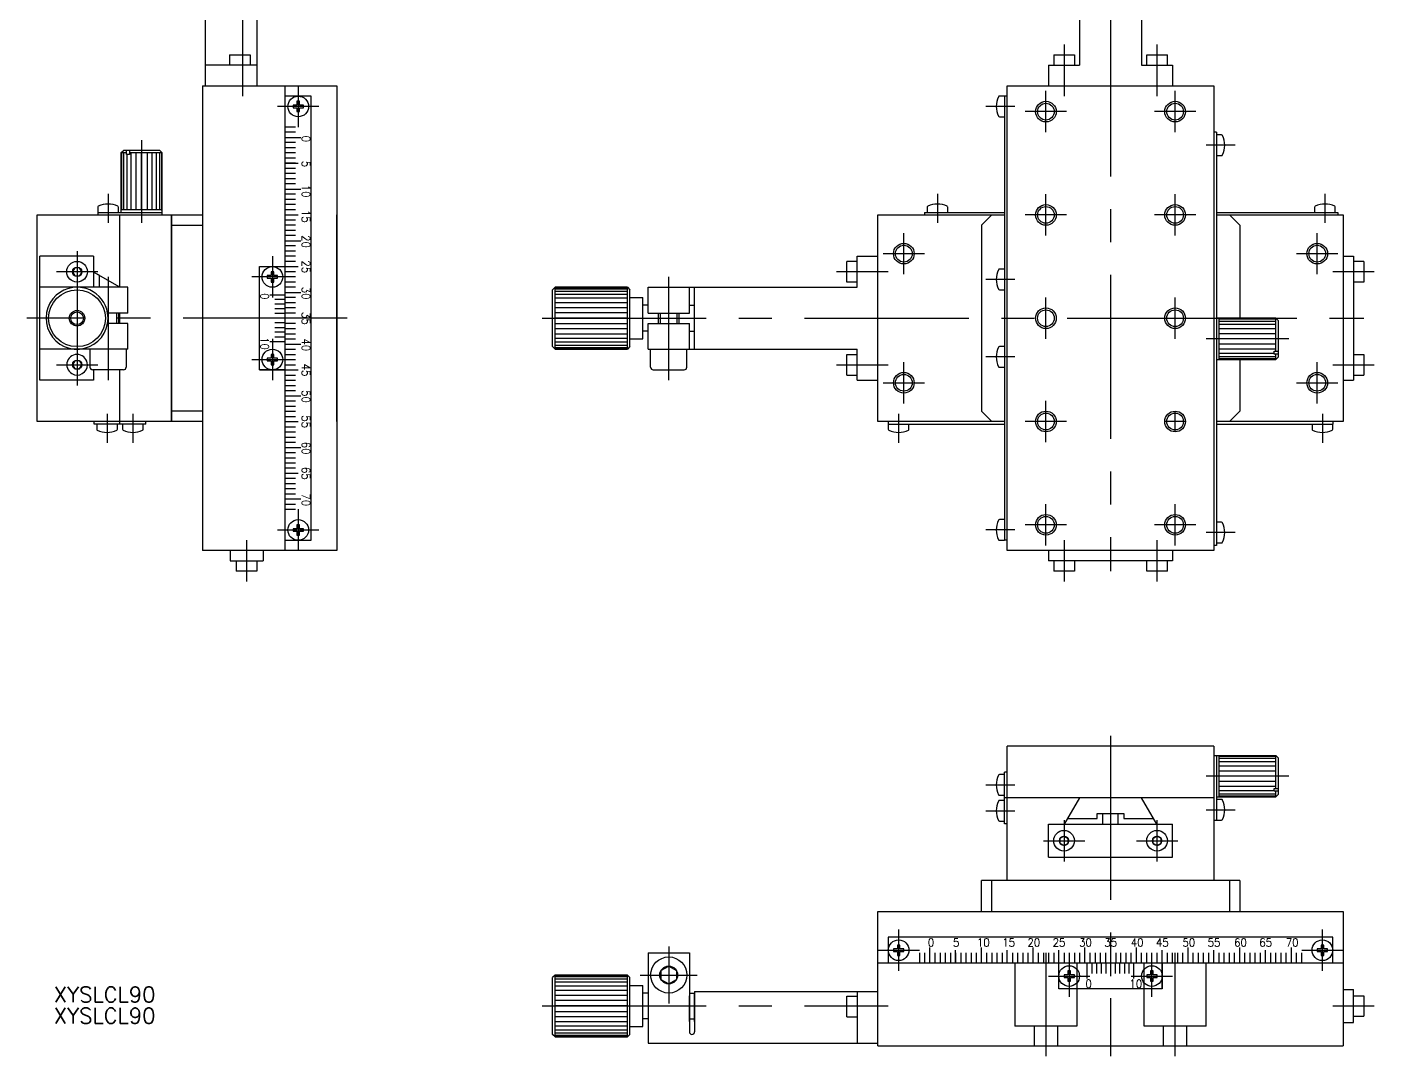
# Model space of a CAD drawing. Extents: x -210 to 403, y -143 to 197.
# Drawn here: x -209.7 to 51, y -142.9 to 56.4 of the extents above; entities that cross this region are included whole.
import ezdxf

# ---------------------------------------------------------------- set-up
doc = ezdxf.new("R2010")
doc.units = 0
doc.linetypes.add('CENTER', pattern=[50.8, 31.75, -6.35, 6.35, -6.35])
doc.linetypes.add('DASHED', pattern=[19.05, 12.7, -6.35])
doc.layers.get('0').update_dxf_attribs({"linetype": 'CONTINUOUS'})
doc.layers.add('CENTER', color=1, linetype='CENTER')
doc.styles.add('CONVERTER_2', font='txt.shx', dxfattribs={"width": 0.9})
doc.styles.get("Standard").update_dxf_attribs({"font": 'txt.shx', "height": 3, "bigfont": 'bigfont.shx'})

msp = doc.modelspace()

# ---------------------------------------------------------------- linework, layer by layer
at = {"color": 7, "linetype": 'CONTINUOUS'}
for p, q in [((-175.2, 89.5), (-175.2, 49)), ((6, 81.5), (6, 49)), ((-165.2, 80.5), (-165.2, 49)), ((-6, 80.5), (-6, 49)), ((-170.5, 51), (-170.5, 49)), ((-170.5, 51), (-166.5, 51)), ((-166.5, 51), (-166.5, 49)), ((-11, 51), (-11, 49)), ((-11, 51), (-7, 51)), ((-7, 51), (-7, 49)), ((7, 49), (7, 51)), ((7, 51), (11, 51)), ((11, 49), (11, 51)), ((-165.2, 49), (-175.2, 49)), ((-175.2, 49), (-175.2, 45)), ((-165.2, 49), (-165.2, 45)), ((-12, 49), (-12, 45)), ((-12, 49), (-6, 49)), ((6, 49), (7, 49)), ((7, 49), (12, 49)), ((11, 49), (12, 49)), ((12, 49), (12, 45)), ((-175.7, 45), (-175.7, 20)), ((-175.7, 45), (-149.7, 45)), ((-175.7, 45), (-175.2, 45)), ((-175.2, 45), (-173.5, 45)), ((-173.5, 45), (-165.3, 45)), ((-171.6, 45), (-165.4, 45)), ((-159.7, 43), (-159.7, 45)), ((-149.7, 45), (-149.7, 0)), ((-20, -45), (-20, 45)), ((-20, 45), (20, 45)), ((-20, 45), (-6, 45)), ((-6, 45), (6, 45)), ((6, 45), (20, 45)), ((20, 45), (20, -44)), ((-159.7, -45), (-159.7, 43)), ((-154.7, 43), (-159.7, 43)), ((-156.95, 42), (-157.45, 42)), ((-157.45, 42), (-157.45, 41.25)), ((-156.95, 41.25), (-156.95, 42)), ((-154.7, 0), (-154.7, 43)), ((-20.5, 43), (-21.49, 43)), ((-20.5, 43), (-21.49, 43)), ((-20.5, 43), (-20.5, -43)), ((-20, 43), (-20.5, 43)), ((-157.45, 41.25), (-158.2, 41.25)), ((-158.2, 41.25), (-158.2, 40.75)), ((-158.2, 40.75), (-157.45, 40.75)), ((-157.45, 40.75), (-157.45, 40)), ((-157.45, 40), (-156.95, 40)), ((-156.2, 41.25), (-156.95, 41.25)), ((-156.95, 40), (-156.95, 40.75)), ((-156.95, 40.75), (-156.2, 40.75)), ((-156.2, 40.75), (-156.2, 41.25)), ((-157.7, 37), (-159.7, 37)), ((-21.49, 39), (-20.5, 39)), ((-157.7, 36), (-159.7, 36)), ((-157.7, 36), (-159.7, 36)), ((-159.7, 35), (-156.7, 35)), ((-157.7, 34), (-159.7, 34)), ((20.5, 36), (20, 36)), ((20.5, 36), (20.5, 20.5)), ((21.49, 35.5), (20.5, 35.5)), ((-191.5, 32), (-191, 32.5)), ((-191.5, 32), (-191.5, 20.5)), ((-190.43, 32), (-191.5, 32)), ((-191.36, 21), (-191.36, 32)), ((-184, 32.5), (-191, 32.5)), ((-190.96, 21), (-190.96, 32)), ((-190.43, 31.7), (-190.43, 32.5)), ((-189.86, 31.7), (-190.43, 31.7)), ((-190.33, 21), (-190.33, 31.7)), ((-189.86, 32.5), (-189.86, 31.7)), ((-183.5, 32), (-189.86, 32)), ((-189.5, 21), (-189.5, 32)), ((-188.53, 21), (-188.53, 32)), ((-187.5, 21), (-187.5, 32)), ((-186.46, 32), (-186.46, 21)), ((-185.5, 32), (-185.5, 21)), ((-184.67, 32), (-184.67, 21)), ((-184.04, 32), (-184.04, 21)), ((-184, 32.5), (-183.5, 32)), ((-183.64, 32), (-183.64, 21)), ((-183.5, 20), (-183.5, 32)), ((-157.7, 33), (-159.7, 33)), ((-157.7, 33), (-159.7, 33)), ((-157.7, 33), (-159.7, 33)), ((-157.7, 32), (-159.7, 32)), ((-157.7, 32), (-159.7, 32)), ((20.5, 31.5), (21.49, 31.5)), ((-157.7, 31), (-159.7, 31)), ((-157.7, 31), (-159.7, 31)), ((-159.7, 30), (-157.2, 30)), ((-157.7, 30), (-159.7, 30)), ((-157.7, 30), (-159.7, 30)), ((-159.7, 25), (-159.7, 30)), ((-157.7, 29), (-159.7, 29)), ((-157.7, 28), (-159.7, 28)), ((-157.7, 27), (-159.7, 27)), ((-157.7, 26), (-159.7, 26)), ((-159.7, 25), (-156.7, 25)), ((-157.7, 24), (-159.7, 24)), ((-157.7, 24), (-159.7, 24)), ((-196, 21.49), (-196, 20.5)), ((-192, 20.5), (-192, 21.49)), ((-183.5, 21), (-191.5, 21)), ((-183.75, 21), (-183.5, 21)), ((-157.7, 23), (-159.7, 23)), ((-157.7, 23), (-159.7, 23)), ((-157.7, 22), (-159.7, 22)), ((-157.7, 22), (-159.7, 22)), ((-157.7, 21), (-159.7, 21)), ((-157.7, 21), (-159.7, 21)), ((-35.5, 21.49), (-35.5, 20.5)), ((-31.5, 20.5), (-31.5, 21.49)), ((39.5, 21.49), (39.5, 20.5)), ((43.5, 20.5), (43.5, 21.49)), ((-207.7, 20), (-181.7, 20)), ((-207.7, -20), (-207.7, 20)), ((-196, 20.5), (-183.5, 20.5)), ((-196, 20.5), (-196, 20)), ((-191.7, 6), (-191.7, 20)), ((-181.7, 20), (-181.7, -20)), ((-181.7, 0), (-181.7, 20)), ((-181.7, 20), (-175.7, 20)), ((-175.7, 20), (-175.7, -20)), ((-159.7, 20), (-157.2, 20)), ((-157.7, 19), (-159.7, 19)), ((-149.7, -20), (-149.7, 20)), ((-45, -20), (-45, 20)), ((-45, 20), (-20.5, 20)), ((-45, 6), (-45, 20)), ((-36, 20.5), (-20.5, 20.5)), ((-36, 20.5), (-36, 20)), ((-25, 18), (-23, 20)), ((20.5, 20.5), (44, 20.5)), ((20.5, 20.5), (20.5, 20)), ((20.5, 20), (44, 20)), ((20.5, 20), (20.5, 0)), ((25, 18), (23, 20)), ((44, 20.5), (44, 20)), ((44, 20.5), (44, 20)), ((44, 20), (45, 20)), ((45, 20), (45, -20)), ((-181.7, 18), (-175.7, 18)), ((-157.7, 18), (-159.7, 18)), ((-157.7, 17), (-159.7, 17)), ((-157.7, 16), (-159.7, 16)), ((-25, 18), (-25, -18)), ((25, 18), (25, 0)), ((-159.7, 15), (-156.7, 15)), ((-157.7, 14), (-159.7, 14)), ((-207.2, -12), (-207.2, 12)), ((-196.8, 12), (-207.2, 12)), ((-196.8, 12), (-196.8, 8.94)), ((-157.7, 13), (-159.7, 13)), ((-157.7, 12), (-159.7, 12)), ((-157.7, 11), (-159.7, 11)), ((-49, 11), (-51, 11)), ((-51, 7), (-51, 11)), ((-49, 12), (-45, 12)), ((-49, 7), (-49, 12)), ((-49, 11), (-49, 12)), ((45, 12), (47, 12)), ((47, 12), (47, -12)), ((47, 12), (47, 11)), ((49, 11), (47, 11)), ((49, 11), (49, 7)), ((-200.45, 9.78), (-200.9, 9)), ((-200.9, 9), (-200.45, 8.22)), ((-199.55, 9.78), (-200.45, 9.78)), ((-200.45, 8.22), (-199.55, 8.22)), ((-199.1, 9), (-199.55, 9.78)), ((-199.1, 9), (-199.55, 8.22)), ((-196.8, 8.94), (-196.8, 6)), ((-191.7, 6), (-196.8, 8.94)), ((-195.7, 8.31), (-196, 8.48)), ((-195.7, 8.31), (-195.7, 6)), ((-164.7, 10), (-157.2, 10)), ((-164.7, 0), (-164.7, 10)), ((-164.7, 10), (-159.7, 10)), ((-162.45, 8.25), (-163.2, 8.25)), ((-163.2, 8.25), (-163.2, 7.75)), ((-161.95, 9), (-162.45, 9)), ((-162.45, 9), (-162.45, 8.25)), ((-161.95, 8.25), (-161.95, 9)), ((-161.2, 8.25), (-161.95, 8.25)), ((-161.2, 7.75), (-161.2, 8.25)), ((-157.7, 9), (-159.7, 9)), ((-157.7, 8), (-159.7, 8)), ((-20.5, 9.5), (-21.49, 9.5)), ((-196, 6), (-207.2, 6)), ((-195.7, 6), (-196, 6)), ((-190.2, 6), (-195.7, 6)), ((-190.2, 1), (-190.2, 6)), ((-163.2, 7.75), (-162.45, 7.75)), ((-162.45, 7.75), (-162.45, 7)), ((-162.45, 7), (-161.95, 7)), ((-161.95, 7), (-161.95, 7.75)), ((-161.95, 7.75), (-161.2, 7.75)), ((-157.7, 7), (-159.7, 7)), ((-157.7, 6), (-159.7, 6)), ((-107.5, 6), (-108, 5.5)), ((-108, 2), (-108, 5.5)), ((-107.5, 6), (-93.5, 6)), ((-93.5, 6), (-107.5, 6)), ((-107.5, 0), (-107.5, 6)), ((-93.5, 5.91), (-107.5, 5.91)), ((-93.5, 5.64), (-107.5, 5.64)), ((-93.5, 0), (-93.5, 6)), ((-93.5, 6), (-93, 5.5)), ((-93, -5.5), (-93, 5.5)), ((-89.5, 2.5), (-89.5, 6)), ((-89.5, 6), (-81.5, 6)), ((-81.5, 6), (-49, 6)), ((-81.5, 2.5), (-81.5, 6)), ((-80.5, 2.5), (-80.5, 6)), ((-49, 7), (-51, 7)), ((-49, 6), (-49, 7)), ((-45, -6), (-45, 6)), ((-21.49, 5.5), (-20.5, 5.5)), ((49, 7), (47, 7)), ((-162.7, 4.5), (-159.7, 4.5)), ((-159.7, 3.6), (-161.7, 3.6)), ((-159.7, 2.7), (-161.7, 2.7)), ((-159.7, 5), (-156.7, 5)), ((-157.7, 4), (-159.7, 4)), ((-157.7, 3), (-159.7, 3)), ((-93.5, 5.2), (-107.5, 5.2)), ((-93.5, 4.6), (-107.5, 4.6)), ((-93.5, 3.86), (-107.5, 3.86)), ((-93.5, 3), (-107.5, 3)), ((-93, 4), (-90.5, 4)), ((-93, 4), (-90.5, 4)), ((-93, -4), (-93, 4)), ((-90.5, 2.5), (-90.5, 4)), ((-90.5, -4), (-90.5, 4)), ((-190.2, 1), (-194.08, 1)), ((-192.38, 1), (-193.28, 1)), ((-192, 1), (-192.38, 1)), ((-192, 1), (-192, -1)), ((-191.7, -1), (-191.7, 1)), ((-181.7, -20), (-181.7, 0)), ((-164.7, -10), (-164.7, 0)), ((-157.2, 0), (-162.2, 0)), ((-159.7, 1.8), (-161.7, 1.8)), ((-159.7, 0.9), (-161.7, 0.9)), ((-157.7, 2), (-159.7, 2)), ((-157.7, 1), (-159.7, 1)), ((-154.7, -43), (-154.7, 0)), ((-149.7, 0), (-149.7, -45)), ((-108, -2), (-108, 2)), ((-93.5, 2.02), (-107.5, 2.02)), ((-93.5, 1.04), (-107.5, 1.04)), ((-93.5, 0), (-107.5, 0)), ((-107.5, -1.04), (-107.5, 0)), ((-93.5, -1.04), (-93.5, 0)), ((-90.5, -2.5), (-90.5, 2.5)), ((-89.5, 2.5), (-90.5, 2.5)), ((-89.5, 1), (-89.5, 2.5)), ((-89.5, 1), (-87.5, 1)), ((-87.5, -1), (-87.5, 1)), ((-87.5, 1), (-87.12, 1)), ((-87.12, 1), (-83.88, 1)), ((-83.88, 1), (-83.5, 1)), ((-83.5, -1), (-83.5, 1)), ((-83.5, 1), (-81.5, 1)), ((-81.5, 2.5), (-80.5, 2.5)), ((-81.5, 1), (-81.5, 2.5)), ((-80.5, -2.5), (-80.5, 2.5)), ((20.5, 0), (20.5, -20)), ((21, 0), (20.5, 0)), ((21, -8), (21, 0)), ((32, 0), (21, 0)), ((21, 0), (21, -0.25)), ((32, -6.36), (32, 0)), ((32, 0), (32.5, -0.5)), ((-190.2, -1), (-194.08, -1)), ((-192.38, -1), (-193.28, -1)), ((-192, -1), (-192.38, -1)), ((-190.2, -6), (-190.2, -1)), ((-159.7, -0.9), (-161.7, -0.9)), ((-161.7, -1.8), (-159.7, -1.8)), ((-157.7, -1), (-159.7, -1)), ((-159.7, -2), (-157.7, -2)), ((-108, -2.2), (-108, -2)), ((-108, -5.5), (-108, -2.2)), ((-107.5, -1.04), (-93.5, -1.04)), ((-107.5, -2.02), (-107.5, -1.04)), ((-107.5, -2.02), (-93.5, -2.02)), ((-107.5, -3), (-107.5, -2.02)), ((-93.5, -2.02), (-93.5, -1.04)), ((-93.5, -3), (-93.5, -2.02)), ((-90.5, -4), (-90.5, -2.5)), ((-89.5, -2.5), (-90.5, -2.5)), ((-89.5, -2.5), (-89.5, -1)), ((-89.5, -1), (-87.5, -1)), ((-89.5, -6), (-89.5, -2.5)), ((-87.5, -1), (-87.12, -1)), ((-87.12, -1), (-83.88, -1)), ((-83.88, -1), (-83.5, -1)), ((-83.5, -1), (-81.5, -1)), ((-81.5, -2.43), (-81.5, -1)), ((-81.5, -2.5), (-81.5, -2.43)), ((-81.5, -2.5), (-80.5, -2.5)), ((-81.5, -6), (-81.5, -2.5)), ((-80.5, -6), (-80.5, -2.5)), ((21, -0.14), (32, -0.14)), ((21, -0.54), (32, -0.54)), ((21, -1.17), (32, -1.17)), ((21, -2), (32, -2)), ((32.5, -7.5), (32.5, -0.5)), ((-162.7, -4.5), (-159.7, -4.5)), ((-159.7, -2.7), (-161.7, -2.7)), ((-161.7, -3.6), (-159.7, -3.6)), ((-159.7, -3), (-157.7, -3)), ((-159.7, -4), (-157.7, -4)), ((-159.7, -5), (-156.7, -5)), ((-107.5, -3), (-93.5, -3)), ((-107.5, -3.86), (-107.5, -3)), ((-107.5, -3.86), (-93.5, -3.86)), ((-107.5, -4.6), (-107.5, -3.86)), ((-107.5, -4.6), (-93.5, -4.6)), ((-107.5, -5.2), (-107.5, -4.6)), ((-107.5, -5.2), (-93.5, -5.2)), ((-107.5, -5.64), (-107.5, -5.2)), ((-93.5, -3.86), (-93.5, -3)), ((-93.5, -4.6), (-93.5, -3.86)), ((-93.5, -5.2), (-93.5, -4.6)), ((-93.5, -5.64), (-93.5, -5.2)), ((-93, -4), (-90.5, -4)), ((21, -2.96), (32, -2.96)), ((32, -4), (21, -4)), ((32, -5.04), (21, -5.04)), ((-197.5, -6), (-207.2, -6)), ((-197.5, -6), (-197.5, -9.5)), ((-196, -6), (-197.5, -6)), ((-190.5, -6), (-196, -6)), ((-190.5, -6), (-190.5, -9.5)), ((-190.2, -6), (-190.5, -6)), ((-162.45, -7.75), (-163.2, -7.75)), ((-163.2, -7.75), (-163.2, -8.25)), ((-162.45, -7), (-162.45, -7.75)), ((-161.95, -7), (-162.45, -7)), ((-161.95, -7.75), (-161.95, -7)), ((-161.2, -7.75), (-161.95, -7.75)), ((-161.2, -8.25), (-161.2, -7.75)), ((-159.7, -6), (-157.7, -6)), ((-159.7, -7), (-157.7, -7)), ((-107.5, -6), (-108, -5.5)), ((-107.5, -5.64), (-93.5, -5.64)), ((-107.5, -5.91), (-107.5, -5.64)), ((-107.5, -5.91), (-93.5, -5.91)), ((-107.5, -6), (-107.5, -5.91)), ((-107.5, -6), (-93.5, -6)), ((-93, -5.5), (-93.5, -6)), ((-93.5, -5.91), (-93.5, -5.64)), ((-93.5, -6), (-93.5, -5.91)), ((-89.5, -6), (-89, -6)), ((-89, -9.5), (-89, -6)), ((-89, -6), (-82, -6)), ((-82, -9.5), (-82, -6)), ((-82, -6), (-81.5, -6)), ((-81.5, -6), (-80.5, -6)), ((-80.5, -6), (-49, -6)), ((-51, -11), (-51, -7)), ((-51, -7), (-49, -7)), ((-49, -12), (-49, -6)), ((-45, -20), (-45, -6)), ((-20.5, -5.5), (-21.49, -5.5)), ((32, -6), (21, -6)), ((31.7, -6.83), (21, -6.83)), ((32, -7.46), (21, -7.46)), ((31.7, -6.93), (31.7, -6.36)), ((31.7, -6.36), (32.5, -6.36)), ((32.5, -6.93), (31.7, -6.93)), ((32, -8), (32, -6.93)), ((32.5, -7.5), (32, -8)), ((47, -7), (49, -7)), ((49, -7), (49, -11)), ((-200.45, -8.22), (-200.9, -9)), ((-200.9, -9), (-200.45, -9.78)), ((-199.55, -8.22), (-200.45, -8.22)), ((-200.45, -9.78), (-199.55, -9.78)), ((-199.55, -8.22), (-199.1, -9)), ((-199.55, -9.78), (-199.1, -9)), ((-196, -10), (-197, -10)), ((-196.8, -10), (-196.8, -12)), ((-191.7, -10), (-196, -10)), ((-191.7, -20.5), (-191.7, -10)), ((-191, -10), (-191.7, -10)), ((-164.7, -10), (-157.2, -10)), ((-159.7, -10), (-164.7, -10)), ((-164.7, -10), (-159.7, -10)), ((-163.2, -8.25), (-162.45, -8.25)), ((-162.45, -8.25), (-162.45, -9)), ((-162.45, -9), (-161.95, -9)), ((-161.95, -9), (-161.95, -8.25)), ((-161.95, -8.25), (-161.2, -8.25)), ((-159.7, -8), (-157.7, -8)), ((-159.7, -9), (-157.7, -9)), ((-88.5, -10), (-82.5, -10)), ((-21.49, -9.5), (-20.5, -9.5)), ((20.5, -8), (32, -8)), ((32, -7.86), (21, -7.86)), ((25, -8.02), (25, -18)), ((-196.8, -12), (-207.2, -12)), ((-159.7, -11), (-157.7, -11)), ((-159.7, -12), (-157.7, -12)), ((-159.7, -13), (-157.7, -13)), ((-51, -11), (-49, -11)), ((-49, -12), (-45, -12)), ((45, -12), (47, -12)), ((47, -11), (49, -11)), ((-159.7, -14), (-157.7, -14)), ((-159.7, -15), (-156.7, -15)), ((-175.7, -18), (-181.7, -18)), ((-159.7, -16), (-157.7, -16)), ((-159.7, -17), (-157.7, -17)), ((-159.7, -18), (-157.7, -18)), ((-25, -18), (-23, -20)), ((23, -20), (25, -18)), ((-181.7, -20), (-207.7, -20)), ((-196.4, -20), (-196.7, -20)), ((-196.7, -20.5), (-196.7, -20)), ((-186.7, -20.5), (-196.7, -20.5)), ((-196.2, -20.5), (-196.2, -21.49)), ((-192.2, -21.49), (-192.2, -20.5)), ((-191.2, -20.5), (-191.2, -21.49)), ((-187.2, -21.49), (-187.2, -20.5)), ((-186.7, -20.5), (-186.7, -20)), ((-175.7, -20), (-181.7, -20)), ((-175.7, -20), (-175.7, -45)), ((-159.7, -19), (-157.7, -19)), ((-159.7, -20), (-157.2, -20)), ((-20.5, -20), (-45, -20)), ((-43, -20), (-43, -20.5)), ((-43, -20.5), (-20.5, -20.5)), ((-43, -20.5), (-43, -21.49)), ((-43, -20.5), (-43, -21.49)), ((-39, -21.49), (-39, -20.5)), ((45, -20), (20.5, -20)), ((20.5, -20), (20.5, -20.5)), ((20.5, -20.5), (43, -20.5)), ((20.5, -20.5), (20.5, -44)), ((39, -20.5), (39, -21.49)), ((43, -20), (43, -20.5)), ((43, -21.49), (43, -20.5)), ((-159.7, -21), (-157.7, -21)), ((-159.7, -22), (-157.7, -22)), ((-159.7, -23), (-157.7, -23)), ((-159.7, -24), (-157.7, -24)), ((-159.7, -25), (-156.7, -25)), ((-159.7, -26), (-157.7, -26)), ((-159.7, -27), (-157.7, -27)), ((-159.7, -28), (-157.7, -28)), ((-159.7, -29), (-157.7, -29)), ((-159.7, -30), (-157.2, -30)), ((-159.7, -31), (-157.7, -31)), ((-159.7, -32), (-157.7, -32)), ((-159.7, -33), (-157.7, -33)), ((-159.7, -34), (-157.7, -34)), ((-159.7, -35), (-156.7, -35)), ((-159.7, -36), (-157.7, -36)), ((-159.7, -37), (-157.7, -37)), ((-20.5, -39), (-21.49, -39)), ((-158.2, -40.75), (-158.2, -41.25)), ((-157.45, -40.75), (-158.2, -40.75)), ((-158.2, -41.25), (-157.45, -41.25)), ((-156.95, -40), (-157.45, -40)), ((-157.45, -40), (-157.45, -40.75)), ((-157.45, -41.25), (-157.45, -42)), ((-156.95, -40.75), (-156.95, -40)), ((-156.2, -40.75), (-156.95, -40.75)), ((-156.95, -41.25), (-156.2, -41.25)), ((-156.95, -42), (-156.95, -41.25)), ((-156.2, -41.25), (-156.2, -40.75)), ((21.49, -39.5), (20.5, -39.5)), ((-159.7, -43), (-154.7, -43)), ((-157.45, -42), (-156.95, -42)), ((-21.49, -43), (-20.5, -43)), ((-20, -43), (-20.5, -43)), ((20, -44), (20, -45)), ((20.5, -44), (20, -44)), ((20.5, -44), (20, -44)), ((20.5, -43.5), (21.49, -43.5)), ((-157.2, -45), (-175.7, -45)), ((-170.4, -45), (-170.4, -47)), ((-164, -45), (-164, -47)), ((-156.7, -45), (-157.2, -45)), ((-149.7, -45), (-156.7, -45)), ((20, -45), (-20, -45)), ((-12, -45), (-12, -47)), ((12, -45), (12, -47)), ((-170.4, -47), (-164, -47)), ((-169.2, -47), (-169.2, -49)), ((-165.2, -49), (-169.2, -49)), ((-165.2, -47), (-165.2, -49)), ((12, -47), (-12, -47)), ((-11, -47), (-11, -49)), ((-7, -49), (-11, -49)), ((-7, -47), (-7, -49)), ((7, -49), (7, -47)), ((11, -49), (7, -49)), ((11, -49), (11, -47)), ((12, -47), (11, -47)), ((-20, -108.87), (-20, -82.87)), ((20, -82.87), (-20, -82.87)), ((20, -82.87), (20, -108.87)), ((20, -84.67), (32, -84.67)), ((20.5, -84.67), (20.5, -97.17)), ((21, -92.67), (21, -84.67)), ((21, -84.67), (21, -84.92)), ((21, -84.8), (32, -84.8)), ((21, -85.2), (32, -85.2)), ((21, -85.84), (32, -85.84)), ((32, -91.03), (32, -84.67)), ((32, -84.67), (32.5, -85.17)), ((32.5, -92.17), (32.5, -85.17)), ((-20.5, -88.37), (-21.49, -88.37)), ((-20.5, -97.87), (-20.5, -87.87)), ((-20, -87.87), (-20.5, -87.87)), ((21, -86.67), (32, -86.67)), ((21, -87.63), (32, -87.63)), ((32, -88.67), (21, -88.67)), ((32, -89.7), (21, -89.7)), ((32, -90.67), (21, -90.67)), ((31.7, -91.03), (32.5, -91.03)), ((31.7, -91.59), (31.7, -91.03)), ((-21.49, -92.37), (-20.5, -92.37)), ((-20.5, -93.37), (-21.49, -93.37)), ((20, -92.87), (-20.5, -92.87)), ((-6, -92.87), (-8.94, -97.97)), ((8.94, -97.97), (6, -92.87)), ((20.5, -92.67), (32, -92.67)), ((21.49, -93.17), (20.5, -93.17)), ((31.7, -91.49), (21, -91.49)), ((32, -92.13), (21, -92.13)), ((32, -92.53), (21, -92.53)), ((32.5, -91.59), (31.7, -91.59)), ((32, -92.67), (32, -91.59)), ((32.5, -92.17), (32, -92.67)), ((-2.6, -96.87), (-2.6, -95.87)), ((-2.6, -95.87), (2.6, -95.87)), ((-1.5, -97.97), (-1.5, -95.87)), ((1.5, -97.97), (1.5, -95.87)), ((2.6, -95.87), (2.6, -96.87)), ((-21.49, -97.37), (-20.5, -97.37)), ((-20, -97.87), (-20.5, -97.87)), ((-20, -97.87), (-20, -97.57)), ((-12, -97.97), (-8.94, -97.97)), ((-12, -104.37), (-12, -97.97)), ((-8.94, -97.97), (-1.5, -97.97)), ((-8.31, -96.87), (-2.6, -96.87)), ((-1.5, -97.97), (1.5, -97.97)), ((1.5, -97.97), (8.94, -97.97)), ((2.6, -96.87), (8.31, -96.87)), ((8.94, -97.97), (12, -97.97)), ((12, -104.37), (12, -97.97)), ((20, -97.17), (20.5, -97.17)), ((20.5, -97.17), (21.49, -97.17)), ((-9, -100.27), (-9.78, -100.72)), ((-9.78, -100.72), (-9.78, -101.62)), ((-9.78, -101.62), (-9, -102.07)), ((-9, -100.27), (-8.22, -100.72)), ((-9, -102.07), (-8.22, -101.62)), ((-8.22, -101.62), (-8.22, -100.72)), ((8.22, -100.72), (9, -100.27)), ((8.22, -100.72), (8.22, -101.62)), ((8.22, -101.62), (9, -102.07)), ((9.78, -100.72), (9, -100.27)), ((9, -102.07), (9.78, -101.62)), ((9.78, -101.62), (9.78, -100.72)), ((-12, -104.37), (12, -104.37)), ((25, -108.87), (-25, -108.87)), ((-25, -114.87), (-25, -108.87)), ((-23, -114.87), (-23, -108.87)), ((23, -108.87), (23, -114.87)), ((25, -108.87), (25, -114.87)), ((-45, -114.87), (0, -114.87)), ((-45, -140.87), (-45, -114.87)), ((0, -114.87), (25, -114.87)), ((25, -114.87), (45, -114.87)), ((45, -114.87), (45, -121.87)), ((43, -119.87), (-43, -119.87)), ((-43, -119.87), (-43, -124.87)), ((43, -124.87), (43, -119.87)), ((-42, -122.12), (-42, -122.62)), ((-41.25, -122.12), (-42, -122.12)), ((-41.25, -121.37), (-41.25, -122.12)), ((-40.75, -121.37), (-41.25, -121.37)), ((-40.75, -122.12), (-40.75, -121.37)), ((-40, -122.12), (-40.75, -122.12)), ((-40, -122.62), (-40, -122.12)), ((-35, -124.87), (-35, -121.87)), ((-30, -124.87), (-30, -122.37)), ((-25, -124.87), (-25, -121.87)), ((-20, -124.87), (-20, -122.37)), ((-15, -124.87), (-15, -121.87)), ((-10, -129.87), (-10, -122.37)), ((-5, -124.87), (-5, -121.87)), ((0, -122.37), (0, -127.37)), ((5, -124.87), (5, -121.87)), ((10, -129.87), (10, -122.37)), ((15, -124.87), (15, -121.87)), ((20, -124.87), (20, -122.37)), ((25, -122.37), (25, -121.87)), ((25, -124.87), (25, -122.37)), ((30, -124.87), (30, -122.37)), ((35, -124.87), (35, -121.87)), ((40.75, -122.12), (40, -122.12)), ((40, -122.12), (40, -122.62)), ((41.25, -121.37), (40.75, -121.37)), ((40.75, -121.37), (40.75, -122.12)), ((41.25, -122.12), (41.25, -121.37)), ((42, -122.12), (41.25, -122.12)), ((42, -122.62), (42, -122.12)), ((45, -121.87), (45, -122.37)), ((45, -122.37), (45, -140.87)), ((-89.5, -122.87), (-89.5, -127.17)), ((-89.5, -122.87), (-85.5, -122.87)), ((-85.5, -122.87), (-81.5, -122.87)), ((-81.5, -122.87), (-81.5, -127.17)), ((-43, -124.87), (-45, -124.87)), ((45, -124.87), (-43, -124.87)), ((-42, -122.62), (-41.25, -122.62)), ((-41.25, -122.62), (-41.25, -123.37)), ((-41.25, -123.37), (-40.75, -123.37)), ((-40.75, -122.62), (-40, -122.62)), ((-40.75, -123.37), (-40.75, -122.62)), ((-37, -122.87), (-37, -124.87)), ((-36, -122.87), (-36, -124.87)), ((-36, -122.87), (-36, -124.87)), ((-34, -122.87), (-34, -124.87)), ((-33, -122.87), (-33, -124.87)), ((-33, -122.87), (-33, -124.87)), ((-33, -122.87), (-33, -124.87)), ((-32, -122.87), (-32, -124.87)), ((-32, -122.87), (-32, -124.87)), ((-31, -122.87), (-31, -124.87)), ((-31, -122.87), (-31, -124.87)), ((-30, -122.87), (-30, -124.87)), ((-30, -122.87), (-30, -124.87)), ((-25, -124.87), (-30, -124.87)), ((-29, -122.87), (-29, -124.87)), ((-28, -122.87), (-28, -124.87)), ((-27, -122.87), (-27, -124.87)), ((-26, -122.87), (-26, -124.87)), ((-24, -122.87), (-24, -124.87)), ((-24, -122.87), (-24, -124.87)), ((-23, -122.87), (-23, -124.87)), ((-23, -122.87), (-23, -124.87)), ((-22, -122.87), (-22, -124.87)), ((-22, -122.87), (-22, -124.87)), ((-21, -122.87), (-21, -124.87)), ((-21, -122.87), (-21, -124.87)), ((-19, -122.87), (-19, -124.87)), ((-18, -122.87), (-18, -124.87)), ((-17, -122.87), (-17, -124.87)), ((-16, -122.87), (-16, -124.87)), ((-14, -122.87), (-14, -124.87)), ((-13, -122.87), (-13, -124.87)), ((-12, -122.87), (-12, -124.87)), ((-11, -122.87), (-11, -124.87)), ((-10, -129.87), (-10, -124.87)), ((-9, -122.87), (-9, -124.87)), ((-8, -122.87), (-8, -124.87)), ((-7, -122.87), (-7, -124.87)), ((-6, -122.87), (-6, -124.87)), ((-4.5, -127.87), (-4.5, -124.87)), ((-4, -122.87), (-4, -124.87)), ((-3.6, -124.87), (-3.6, -126.87)), ((-3, -122.87), (-3, -124.87)), ((-2.7, -124.87), (-2.7, -126.87)), ((-2, -122.87), (-2, -124.87)), ((-1.8, -124.87), (-1.8, -126.87)), ((-1, -122.87), (-1, -124.87)), ((-0.9, -124.87), (-0.9, -126.87)), ((0.9, -124.87), (0.9, -126.87)), ((1, -122.87), (1, -124.87)), ((1.8, -126.87), (1.8, -124.87)), ((2, -124.87), (2, -122.87)), ((2.7, -124.87), (2.7, -126.87)), ((3, -124.87), (3, -122.87)), ((3.6, -126.87), (3.6, -124.87)), ((4, -124.87), (4, -122.87)), ((4.5, -127.87), (4.5, -124.87)), ((6, -124.87), (6, -122.87)), ((7, -124.87), (7, -122.87)), ((8, -124.87), (8, -122.87)), ((9, -124.87), (9, -122.87)), ((10, -129.87), (10, -124.87)), ((10, -124.87), (10, -129.87)), ((11, -124.87), (11, -122.87)), ((12, -124.87), (12, -122.87)), ((13, -124.87), (13, -122.87)), ((14, -124.87), (14, -122.87)), ((16, -124.87), (16, -122.87)), ((17, -124.87), (17, -122.87)), ((18, -124.87), (18, -122.87)), ((19, -124.87), (19, -122.87)), ((21, -124.87), (21, -122.87)), ((22, -124.87), (22, -122.87)), ((23, -124.87), (23, -122.87)), ((24, -124.87), (24, -122.87)), ((26, -124.87), (26, -122.87)), ((27, -124.87), (27, -122.87)), ((28, -124.87), (28, -122.87)), ((29, -124.87), (29, -122.87)), ((31, -124.87), (31, -122.87)), ((32, -124.87), (32, -122.87)), ((33, -124.87), (33, -122.87)), ((34, -124.87), (34, -122.87)), ((36, -124.87), (36, -122.87)), ((37, -124.87), (37, -122.87)), ((40, -122.62), (40.75, -122.62)), ((40.75, -122.62), (40.75, -123.37)), ((40.75, -123.37), (41.25, -123.37)), ((41.25, -123.37), (41.25, -122.62)), ((41.25, -122.62), (42, -122.62)), ((-107.5, -127.17), (-108, -127.67)), ((-108, -131.17), (-108, -127.67)), ((-93.5, -127.17), (-107.5, -127.17)), ((-107.5, -127.17), (-93.5, -127.17)), ((-107.5, -133.17), (-107.5, -127.17)), ((-93.5, -127.26), (-107.5, -127.26)), ((-93.5, -127.53), (-107.5, -127.53)), ((-93.5, -133.17), (-93.5, -127.17)), ((-93.5, -127.26), (-93.5, -127.17)), ((-93.5, -127.17), (-93, -127.67)), ((-93.5, -127.53), (-93.5, -127.26)), ((-93.5, -127.97), (-93.5, -127.53)), ((-93, -138.67), (-93, -127.67)), ((-89.5, -127.17), (-89.5, -130.67)), ((-87, -126.3), (-85.5, -125.43)), ((-87, -126.3), (-87, -128.03)), ((-85.5, -125.43), (-84, -126.3)), ((-84, -126.3), (-84, -128.03)), ((-81.5, -127.17), (-81.5, -131.17)), ((-9, -127.12), (-9, -127.62)), ((-8.25, -127.12), (-9, -127.12)), ((-9, -127.62), (-8.25, -127.62)), ((-8.25, -126.37), (-8.25, -127.12)), ((-7.75, -126.37), (-8.25, -126.37)), ((-8.25, -127.62), (-8.25, -128.37)), ((-7.75, -127.12), (-7.75, -126.37)), ((-7, -127.12), (-7.75, -127.12)), ((-7.75, -127.62), (-7, -127.62)), ((-7.75, -128.37), (-7.75, -127.62)), ((-7, -127.62), (-7, -127.12)), ((7, -127.12), (7, -127.62)), ((7.75, -127.12), (7, -127.12)), ((7, -127.62), (7.75, -127.62)), ((7.75, -126.37), (7.75, -127.12)), ((8.25, -126.37), (7.75, -126.37)), ((7.75, -127.62), (7.75, -128.37)), ((8.25, -127.12), (8.25, -126.37)), ((9, -127.12), (8.25, -127.12)), ((8.25, -127.62), (9, -127.62)), ((8.25, -128.37), (8.25, -127.62)), ((9, -127.62), (9, -127.12)), ((-93.5, -127.97), (-107.5, -127.97)), ((-93.5, -128.57), (-107.5, -128.57)), ((-93.5, -129.31), (-107.5, -129.31)), ((-93.5, -130.17), (-107.5, -130.17)), ((-93, -137.17), (-93, -129.17)), ((-93, -129.17), (-90.5, -129.17)), ((-93, -129.17), (-90.5, -129.17)), ((-90.5, -137.17), (-90.5, -129.17)), ((-90.5, -130.67), (-90.5, -129.17)), ((-87, -128.03), (-85.5, -128.9)), ((-85.5, -128.9), (-84, -128.03)), ((10, -129.87), (-10, -129.87)), ((-8.25, -128.37), (-7.75, -128.37)), ((7.75, -128.37), (8.25, -128.37)), ((45, -129.97), (47, -129.97)), ((47, -136.37), (47, -129.97)), ((-108, -135.17), (-108, -131.17)), ((-93.5, -131.14), (-107.5, -131.14)), ((-93.5, -132.12), (-107.5, -132.12)), ((-89.5, -130.67), (-90.5, -130.67)), ((-90.5, -135.67), (-90.5, -130.67)), ((-89.5, -130.67), (-89.5, -131.17)), ((-89.5, -131.17), (-89.5, -135.67)), ((-81.5, -130.67), (-80.5, -130.67)), ((-81.5, -131.17), (-81.5, -135.67)), ((-81.5, -132.67), (-81.5, -131.17)), ((-81.5, -134.67), (-81.5, -132.67)), ((-80.5, -130.37), (-49, -130.37)), ((-80.5, -130.37), (-80.5, -130.67)), ((-80.5, -130.47), (-80.5, -130.57)), ((-80.5, -130.57), (-80.5, -130.67)), ((-80.5, -130.67), (-80.5, -135.67)), ((-80.5, -130.67), (-80.5, -131.17)), ((-80.5, -131.17), (-80.5, -130.67)), ((-80.5, -135.67), (-80.5, -131.17)), ((-51, -131.27), (-49, -131.27)), ((-51, -135.27), (-51, -131.27)), ((-49, -130.37), (-45, -130.37)), ((-49, -130.37), (-49, -140.37)), ((-45, -138.67), (-45, -130.47)), ((-45, -136.77), (-45, -130.57)), ((47, -131.17), (49, -131.17)), ((49, -131.17), (49, -135.17)), ((-108, -135.37), (-108, -135.17)), ((-108, -138.67), (-108, -135.37)), ((-93.5, -133.17), (-107.5, -133.17)), ((-107.5, -134.21), (-107.5, -133.17)), ((-107.5, -134.21), (-93.5, -134.21)), ((-107.5, -135.19), (-107.5, -134.21)), ((-107.5, -135.19), (-93.5, -135.19)), ((-107.5, -136.17), (-107.5, -135.19)), ((-93.5, -134.21), (-93.5, -133.17)), ((-93.5, -135.19), (-93.5, -134.21)), ((-93.5, -136.17), (-93.5, -135.19)), ((-81.5, -136.17), (-81.5, -134.67)), ((-51, -135.27), (-49, -135.27)), ((47, -135.17), (49, -135.17)), ((-107.5, -136.17), (-93.5, -136.17)), ((-107.5, -137.02), (-107.5, -136.17)), ((-107.5, -137.02), (-93.5, -137.02)), ((-107.5, -137.76), (-107.5, -137.02)), ((-107.5, -137.76), (-93.5, -137.76)), ((-107.5, -138.36), (-107.5, -137.76)), ((-93.5, -137.02), (-93.5, -136.17)), ((-93.5, -137.76), (-93.5, -137.02)), ((-93.5, -138.36), (-93.5, -137.76)), ((-93, -137.17), (-90.5, -137.17)), ((-89.5, -135.67), (-90.5, -135.67)), ((-90.5, -137.17), (-90.5, -135.67)), ((-89.5, -135.67), (-89.5, -136.17)), ((-89.5, -136.17), (-89.5, -138.67)), ((-81.5, -135.67), (-81.5, -136.17)), ((-81.5, -135.67), (-80.5, -135.67)), ((-81.5, -136.17), (-81.5, -138.17)), ((-80.5, -135.67), (-80.5, -138.17)), ((-80.5, -136.17), (-80.5, -135.67)), ((45, -136.37), (47, -136.37)), ((-107.5, -139.17), (-108, -138.67)), ((-107.5, -138.36), (-93.5, -138.36)), ((-107.5, -138.8), (-107.5, -138.36)), ((-107.5, -138.8), (-93.5, -138.8)), ((-107.5, -139.07), (-107.5, -138.8)), ((-107.5, -139.07), (-93.5, -139.07)), ((-107.5, -139.17), (-107.5, -139.07)), ((-107.5, -139.17), (-93.5, -139.17)), ((-93.5, -138.8), (-93.5, -138.36)), ((-93, -138.67), (-93.5, -139.17)), ((-93.5, -139.07), (-93.5, -138.8)), ((-93.5, -139.17), (-93.5, -139.07)), ((-89.5, -138.67), (-89.5, -140.37)), ((-89.5, -138.67), (-89.5, -140.37)), ((-89.5, -140.37), (-49, -140.37)), ((-49, -140.37), (-45, -140.37)), ((-45, -140.37), (-45, -138.67)), ((-45, -140.87), (-45, -140.37)), ((-45, -140.87), (45, -140.87))]:
    msp.add_line(p, q, dxfattribs=at)
at = {"color": 3, "linetype": 'CONTINUOUS'}
for p, q in [((-192.38, 1), (-192.38, -1)), ((-87.12, -1), (-87.12, 1)), ((-83.88, -1), (-83.88, 1))]:
    msp.add_line(p, q, dxfattribs=at)
at = {"color": 3, "linetype": 'DASHED'}
for p, q in [((-18.5, -124.87), (-18.5, -137.07)), ((-6.5, -124.87), (-6.5, -137.07)), ((6.5, -137.07), (6.5, -124.87)), ((18.5, -137.07), (18.5, -124.87)), ((-6.5, -137.07), (-18.5, -137.07)), ((-14.75, -137.07), (-14.75, -140.87)), ((-10.25, -137.07), (-10.25, -140.87)), ((18.5, -137.07), (6.5, -137.07)), ((10.25, -140.87), (10.25, -137.07)), ((14.75, -140.87), (14.75, -137.07))]:
    msp.add_line(p, q, dxfattribs=at)
at = {"color": 7, "linetype": 'CONTINUOUS'}
for centre, radius in [((-157.2, 41), 2), ((-12.5, 40), 1.62), ((12.5, 40), 1.62), ((-12.5, 20), 1.62), ((12.5, 20), 1.62), ((-40, 12.5), 1.62), ((40, 12.5), 1.62), ((-200, 9), 2), ((-200, 9), 0.9), ((-162.2, 8), 2), ((-200, 0), 5.5), ((-200, 0), 1.23), ((-12.5, 0), 1.62), ((12.5, 0), 1.62), ((-162.2, -8), 2), ((-200, -9), 0.9), ((-40, -12.5), 1.62), ((40, -12.5), 1.62), ((-12.5, -20), 1.62), ((12.5, -20), 1.62), ((-157.2, -41), 2), ((-12.5, -40), 1.62), ((12.5, -40), 1.62), ((-9, -101.17), 2), ((-9, -101.17), 0.9), ((9, -101.17), 2), ((9, -101.17), 0.9), ((-41, -122.37), 2), ((41, -122.37), 2), ((-85.5, -127.17), 3.5), ((-85.5, -127.17), 1.73), ((-8, -127.37), 2), ((8, -127.37), 2)]:
    msp.add_circle(centre, radius, dxfattribs=at)
at = {"color": 3, "linetype": 'CONTINUOUS'}
for centre, radius in [((-12.5, 40), 2), ((12.5, 40), 2), ((-12.5, 20), 2), ((12.5, 20), 2), ((-40, 12.5), 2), ((40, 12.5), 2), ((-200, 0), 1.5), ((-12.5, 0), 2), ((12.5, 0), 2), ((-40, -12.5), 2), ((40, -12.5), 2), ((-12.5, -20), 2), ((12.5, -20), 2), ((-12.5, -40), 2), ((12.5, -40), 2)]:
    msp.add_circle(centre, radius, dxfattribs=at)
at = {"color": 7, "linetype": 'CONTINUOUS'}
for centre, radius, start, end in [((-17.75, 41), 4.35, 154.3284, 205.6716), ((-21.49, 42.8), 0.2, 90, 154.3284), ((-21.49, 42.8), 0.2, 90, 154.3284), ((-21.49, 39.2), 0.2, 205.6716, 270), ((21.49, 35.3), 0.2, 25.6716, 90), ((17.75, 33.5), 4.35, 334.3284, 25.6716), ((21.49, 31.7), 0.2, 270, 334.3284), ((-195.8, 21.49), 0.2, 115.6716, 180), ((-194, 17.75), 4.35, 64.3284, 115.6716), ((-192.2, 21.49), 0.2, 0, 64.3284), ((-35.3, 21.49), 0.2, 115.6716, 180), ((-33.5, 17.75), 4.35, 64.3284, 115.6716), ((-31.7, 21.49), 0.2, 0, 64.3284), ((39.7, 21.49), 0.2, 115.6716, 180), ((41.5, 17.75), 4.35, 64.3284, 115.6716), ((43.3, 21.49), 0.2, 0, 64.3284), ((-17.75, 7.5), 4.35, 154.3284, 205.6716), ((-21.49, 9.3), 0.2, 90, 154.3284), ((-200, 0), 6, 9.5941, 122.231), ((-21.49, 5.7), 0.2, 205.6716, 270), ((-200, 0), 6, 122.231, 350.4059), ((-200, 0), 6, 350.4059, 9.5941), ((-200, -9), 2, 0, 240), ((-17.75, -7.5), 4.35, 154.3284, 205.6716), ((-21.49, -5.7), 0.2, 90, 154.3284), ((-200, -9), 2, 240, 0), ((-197, -9.5), 0.5, 180, 270), ((-191, -9.5), 0.5, 270, 0), ((-88.5, -9.5), 0.5, 180, 270), ((-82.5, -9.5), 0.5, 270, 0), ((-21.49, -9.3), 0.2, 205.6716, 270), ((-196, -21.49), 0.2, 180, 244.3284), ((-194.2, -17.75), 4.35, 244.3284, 295.6716), ((-192.4, -21.49), 0.2, 295.6716, 0), ((-191, -21.49), 0.2, 180, 244.3284), ((-189.2, -17.75), 4.35, 244.3284, 295.6716), ((-187.4, -21.49), 0.2, 295.6716, 360), ((-42.8, -21.49), 0.2, 180, 244.3284), ((-42.8, -21.49), 0.2, 180, 244.3284), ((-41, -17.75), 4.35, 244.3284, 295.6716), ((-39.2, -21.49), 0.2, 295.6716, 0), ((39.2, -21.49), 0.2, 180, 244.3284), ((41, -17.75), 4.35, 244.3284, 295.6716), ((42.8, -21.49), 0.2, 295.6716, 0), ((-21.49, -39.2), 0.2, 90, 154.3284), ((-17.75, -41), 4.35, 154.3284, 205.6716), ((21.49, -39.7), 0.2, 25.6716, 90), ((17.75, -41.5), 4.35, 334.3284, 25.6716), ((-21.49, -42.8), 0.2, 205.6716, 270), ((21.49, -43.3), 0.2, 270, 334.3284), ((-17.75, -90.37), 4.35, 154.3284, 205.6716), ((-21.49, -88.57), 0.2, 90, 154.3284), ((-17.75, -95.37), 4.35, 154.3284, 205.6716), ((-21.49, -92.17), 0.2, 205.6716, 270), ((-21.49, -93.57), 0.2, 90, 154.3284), ((21.49, -93.37), 0.2, 25.6716, 90), ((17.75, -95.17), 4.35, 334.3284, 25.6716), ((-21.49, -97.17), 0.2, 205.6716, 270), ((21.49, -96.97), 0.2, 270, 334.3284), ((-81, -138.17), 0.5, 180, 270), ((-81, -138.17), 0.5, 270, 0)]:
    msp.add_arc(centre, radius, start, end, dxfattribs=at)
at = {"layer": 'CENTER', "color": 1, "linetype": 'CENTER'}
for p, q in [((-168, 110), (-168, 43)), ((0, 110), (0, -49)), ((-9, 53), (-9, 43)), ((9, 43), (9, 53)), ((-157.2, 45), (-157.2, 37)), ((-12.5, 36), (-12.5, 44)), ((12.5, 36), (12.5, 44)), ((-153.2, 41), (-161.2, 41)), ((-18.5, 41), (-24.1, 41)), ((-8.5, 40), (-16.5, 40)), ((16.5, 40), (8.5, 40)), ((-187.5, 34.5), (-187.5, 18.5)), ((24.1, 33.5), (18.5, 33.5)), ((-194, 24.1), (-194, 18.5)), ((-33.5, 24.1), (-33.5, 18.5)), ((-12.5, 16), (-12.5, 24)), ((12.5, 16), (12.5, 24)), ((41.5, 24.1), (41.5, 18.5)), ((-8.5, 20), (-16.5, 20)), ((16.5, 20), (8.5, 20)), ((-40, 8.5), (-40, 16.5)), ((40, 8.5), (40, 16.5)), ((-200, 13), (-200, -13)), ((-162.2, 12), (-162.2, 4)), ((-44, 12.5), (-36, 12.5)), ((36, 12.5), (44, 12.5)), ((-196, 9), (-204, 9)), ((-194, 8), (-194, -12)), ((-158.2, 8), (-166.2, 8)), ((-85.5, -12), (-85.5, 8)), ((-43, 9), (-53, 9)), ((51, 9), (43, 9)), ((-18.5, 7.5), (-24.1, 7.5)), ((-12.5, -4), (-12.5, 4)), ((12.5, -4), (12.5, 4)), ((-147.7, 0), (-209.7, 0)), ((-110, 0), (49, 0)), ((-162.2, -4), (-162.2, -12)), ((34.5, -4), (18.5, -4)), ((-18.5, -7.5), (-24.1, -7.5)), ((-204, -9), (-196, -9)), ((-166.2, -8), (-158.2, -8)), ((-164.2, -8), (-160.2, -8)), ((-53, -9), (-43, -9)), ((-40, -16.5), (-40, -8.5)), ((40, -16.5), (40, -8.5)), ((43, -9), (51, -9)), ((-44, -12.5), (-36, -12.5)), ((36, -12.5), (44, -12.5)), ((-12.5, -24), (-12.5, -16)), ((12.5, -22), (12.5, -18)), ((-194.2, -18.5), (-194.2, -24.1)), ((-189.2, -18.5), (-189.2, -24.1)), ((-41, -18.5), (-41, -24.1)), ((-8.5, -20), (-16.5, -20)), ((14.5, -20), (10.5, -20)), ((41, -18.5), (41, -24.1)), ((-12.5, -44), (-12.5, -36)), ((12.5, -44), (12.5, -36)), ((-157.2, -37), (-157.2, -45)), ((-161.2, -41), (-153.2, -41)), ((-18.5, -41), (-24.1, -41)), ((-8.5, -40), (-16.5, -40)), ((16.5, -40), (8.5, -40)), ((24.1, -41.5), (18.5, -41.5)), ((-167.2, -43), (-167.2, -51)), ((-9, -43), (-9, -51)), ((9, -51), (9, -43)), ((0, -80.87), (0, -142.87)), ((-24.1, -90.37), (-18.5, -90.37)), ((34.5, -88.67), (18.5, -88.67)), ((-24.1, -95.37), (-18.5, -95.37)), ((18.5, -95.17), (24.1, -95.17)), ((-9, -97.17), (-9, -105.17)), ((9, -105.17), (9, -97.17)), ((-13, -101.17), (-5, -101.17)), ((5, -101.17), (13, -101.17)), ((-41, -118.37), (-41, -126.37)), ((41, -126.37), (41, -118.37)), ((-85.5, -121.67), (-85.5, -132.67)), ((-45, -122.37), (-37, -122.37)), ((37, -122.37), (45, -122.37)), ((-12.5, -122.87), (-12.5, -142.87)), ((-8, -123.37), (-8, -131.37)), ((8, -131.37), (8, -123.37)), ((12.5, -142.87), (12.5, -122.87)), ((-91, -127.17), (-80, -127.17)), ((-12, -127.37), (-4, -127.37)), ((4, -127.37), (12, -127.37)), ((8, -129.37), (8, -125.37)), ((-110, -133.17), (-43, -133.17)), ((43, -133.17), (51, -133.17))]:
    msp.add_line(p, q, dxfattribs=at)

# ---------------------------------------------------------------- texts
at = {"color": 7, "linetype": 'CONTINUOUS', "style": 'CONVERTER_2', "width": 0.9}
for s, p in [('0', (-156.5, 35.36)), ('5', (-156.5, 30.48)), ('10', (-156.5, 25.84)), ('15', (-156.5, 20.96)), ('20', (-156.5, 16.08)), ('25', (-156.5, 11.2)), ('30', (-156.5, 6.08)), ('0', (-164.5, 4.86)), ('35', (-156.5, 1.2)), ('10', (-164.5, -3.66)), ('40', (-156.5, -3.92)), ('45', (-156.5, -8.8)), ('50', (-156.5, -13.92)), ('55', (-156.5, -18.8)), ('60', (-156.5, -23.92)), ('65', (-156.5, -28.8)), ('70', (-156.5, -33.92))]:
    msp.add_text(s, height=1.6, rotation=270, dxfattribs=at).set_placement(p)
for s, p in [('0', (-35.36, -121.67)), ('5', (-30.48, -121.67)), ('10', (-25.84, -121.67)), ('15', (-20.96, -121.67)), ('20', (-16.08, -121.67)), ('25', (-11.2, -121.67)), ('30', (-6.08, -121.67)), ('35', (-1.2, -121.67)), ('40', (3.92, -121.67)), ('45', (8.8, -121.67)), ('50', (13.92, -121.67)), ('55', (18.8, -121.67)), ('60', (23.92, -121.67)), ('65', (28.8, -121.67)), ('70', (33.92, -121.67)), ('0', (-4.86, -129.67)), ('10', (3.66, -129.67))]:
    msp.add_text(s, height=1.6, dxfattribs=at).set_placement(p)
at = {"color": 7, "linetype": 'CONTINUOUS'}
for p in [(-204.49, -132.46), (-204.49, -136.55)]:
    msp.add_text('XYSLCL90', height=3, dxfattribs=at).set_placement(p)

doc.saveas('drawing.dxf')
